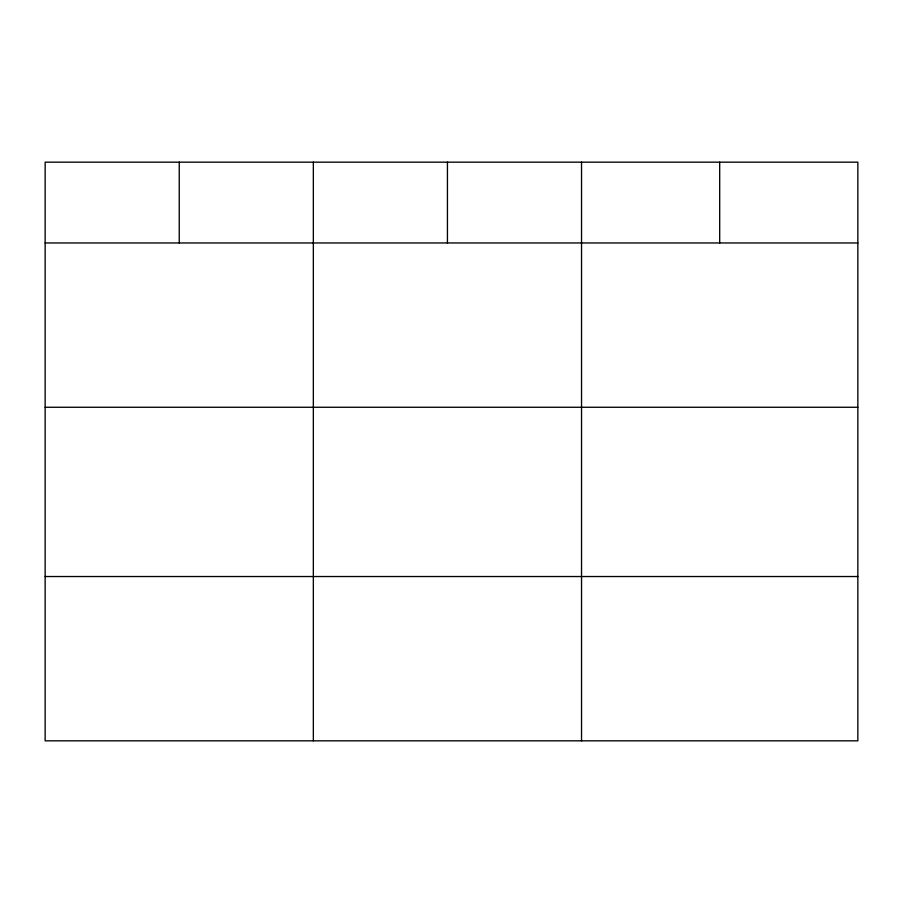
<?xml version="1.0" encoding="UTF-8"?>
<svg xmlns="http://www.w3.org/2000/svg" width="903" height="903" viewBox="0 0 903 903"><rect width="100%" height="100%" fill="white"/><g stroke="black" fill="none" stroke-linecap="round" stroke-linejoin="round"><path stroke-width="1.35" d="M857.85 242.963L857.85 740.832L45.15 740.832L45.15 162.168L857.85 162.168L857.85 242.963L45.15 242.963M45.15 407.264L857.85 407.264M45.15 576.532L857.85 576.532M719.691 162.168L719.691 242.963M581.532 162.168L581.532 740.832M447.436 162.168L447.436 242.963M313.341 162.168L313.341 740.832M179.245 162.168L179.245 242.963"/></g></svg>
